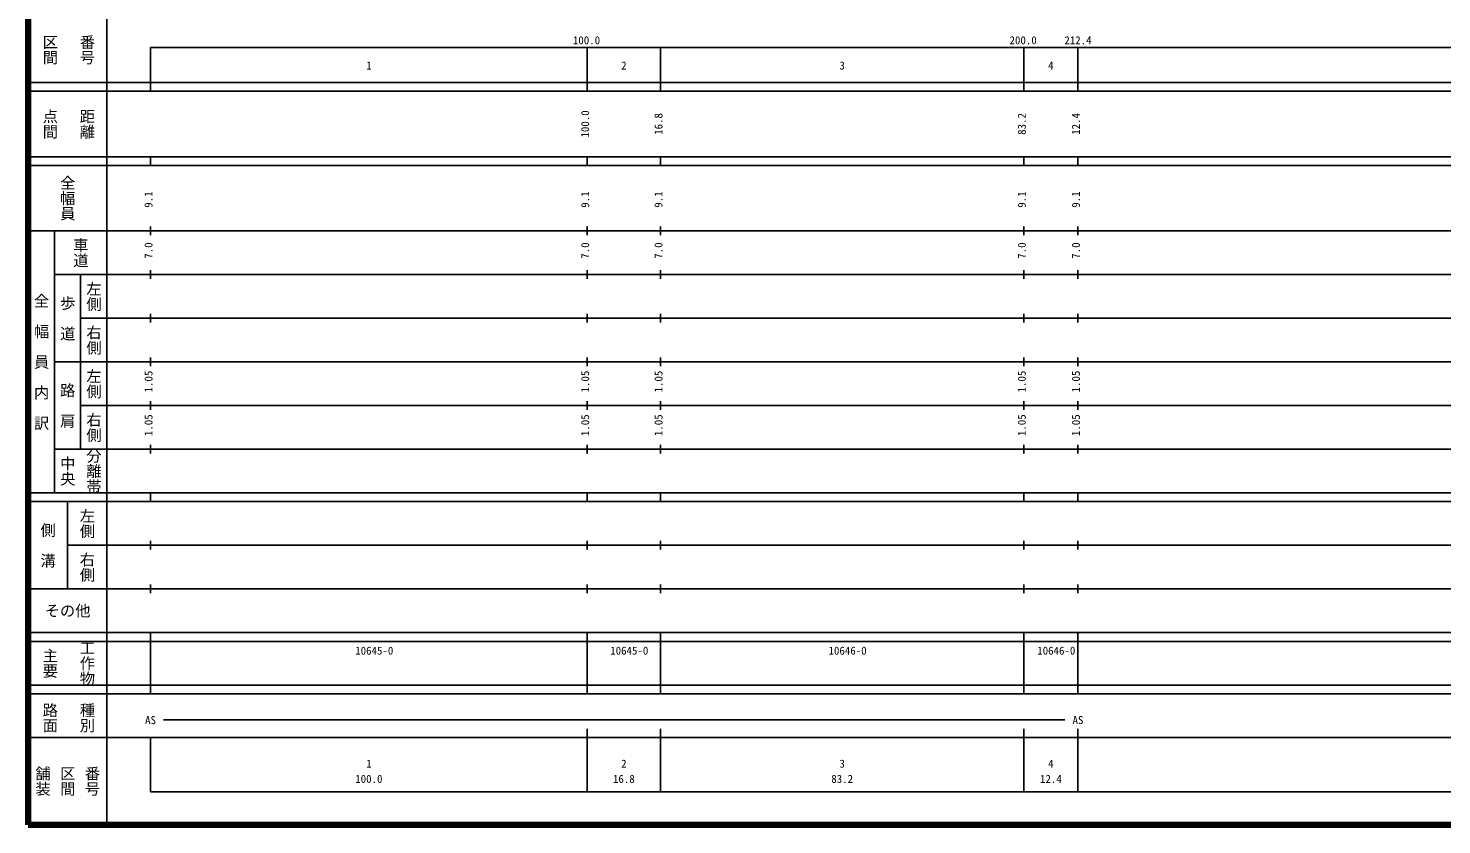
# Model space of a CAD drawing. Units: millimetres on the paper, enlarged 1000 times. Extents: x 40000 to 680000, y 20000 to 380000.
# Drawn here: x 40000 to 363711, y 20000 to 202409 of the extents above; entities that cross this region are included whole.
import ezdxf
from ezdxf.enums import TextEntityAlignment as Align

# ---------------------------------------------------------------- set-up
doc = ezdxf.new("R2010")
doc.units = ezdxf.units.MM
doc.header["$LTSCALE"] = 1000
doc.layers.add('M-TTL', color=2, linetype='Continuous', lineweight=140)
doc.layers.add('M-TTL-BAND', color=7, linetype='Continuous', lineweight=25)
doc.styles.add('@ＭＳ ゴシック', font='')
doc.styles.add('ＭＳ ゴシック', font='')
doc.styles.get('@ＭＳ ゴシック').set_extended_font_data('@MS Gothic')
doc.styles.get('ＭＳ ゴシック').set_extended_font_data('MS Gothic')

msp = doc.modelspace()

# ---------------------------------------------------------------- linework, layer by layer
at = {"layer": 'M-TTL'}
for p, q in [((40000, 380000), (40000, 20000)), ((40000, 20000), (680000, 20000))]:
    msp.add_line(p, q, dxfattribs=at)
at = {"layer": 'M-TTL-BAND'}
for p, q in [((58000, 370000), (58000, 20000)), ((68000, 198000), (579000, 198000)), ((68000, 198000), (68000, 188000)), ((168000, 188000), (168000, 198000)), ((184800, 188000), (184800, 198000)), ((268000, 188000), (268000, 198000)), ((280400, 188000), (280400, 198000)), ((40000, 190000), (579000, 190000)), ((40000, 188000), (579000, 188000)), ((40000, 173000), (579000, 173000)), ((68000, 171000), (68000, 173000)), ((168000, 171000), (168000, 173000)), ((184800, 171000), (184800, 173000)), ((268000, 171000), (268000, 173000)), ((280400, 171000), (280400, 173000)), ((40000, 171000), (579000, 171000)), ((40000, 156000), (579000, 156000)), ((46000, 96000), (46000, 156000)), ((68000, 155000), (68000, 157000)), ((168000, 155000), (168000, 157000)), ((184800, 155000), (184800, 157000)), ((268000, 155000), (268000, 157000)), ((280400, 155000), (280400, 157000)), ((46000, 146000), (579000, 146000)), ((52000, 146000), (52000, 106000)), ((68000, 145000), (68000, 147000)), ((168000, 145000), (168000, 147000)), ((184800, 145000), (184800, 147000)), ((268000, 145000), (268000, 147000)), ((280400, 145000), (280400, 147000)), ((52000, 136000), (579000, 136000)), ((68000, 135000), (68000, 137000)), ((168000, 135000), (168000, 137000)), ((184800, 135000), (184800, 137000)), ((268000, 135000), (268000, 137000)), ((280400, 135000), (280400, 137000)), ((68000, 125000), (68000, 127000)), ((168000, 125000), (168000, 127000)), ((184800, 125000), (184800, 127000)), ((268000, 125000), (268000, 127000)), ((280400, 125000), (280400, 127000)), ((46000, 126000), (579000, 126000)), ((68000, 115000), (68000, 117000)), ((168000, 115000), (168000, 117000)), ((184800, 115000), (184800, 117000)), ((268000, 115000), (268000, 117000)), ((280400, 115000), (280400, 117000)), ((52000, 116000), (579000, 116000)), ((68000, 105000), (68000, 107000)), ((168000, 105000), (168000, 107000)), ((184800, 105000), (184800, 107000)), ((268000, 105000), (268000, 107000)), ((280400, 105000), (280400, 107000)), ((46000, 106000), (579000, 106000)), ((40000, 96000), (579000, 96000)), ((40000, 94000), (579000, 94000)), ((49000, 94000), (49000, 74000)), ((68000, 94000), (68000, 96000)), ((168000, 94000), (168000, 96000)), ((184800, 94000), (184800, 96000)), ((268000, 94000), (268000, 96000)), ((280400, 94000), (280400, 96000)), ((68000, 83000), (68000, 85000)), ((168000, 83000), (168000, 85000)), ((184800, 83000), (184800, 85000)), ((268000, 83000), (268000, 85000)), ((280400, 83000), (280400, 85000)), ((49000, 84000), (579000, 84000)), ((68000, 73000), (68000, 75000)), ((168000, 73000), (168000, 75000)), ((184800, 73000), (184800, 75000)), ((268000, 73000), (268000, 75000)), ((280400, 73000), (280400, 75000)), ((40000, 74000), (579000, 74000)), ((40000, 64000), (579000, 64000)), ((40000, 62000), (579000, 62000)), ((68000, 62000), (68000, 64000)), ((68000, 52000), (68000, 62000)), ((168000, 62000), (168000, 64000)), ((168000, 52000), (168000, 62000)), ((168000, 52000), (168000, 62000)), ((184800, 62000), (184800, 64000)), ((184800, 52000), (184800, 62000)), ((184800, 52000), (184800, 62000)), ((268000, 62000), (268000, 64000)), ((268000, 52000), (268000, 62000)), ((268000, 52000), (268000, 62000)), ((280400, 62000), (280400, 64000)), ((280400, 52000), (280400, 62000)), ((40000, 52000), (579000, 52000)), ((68000, 50000), (68000, 52000)), ((168000, 50000), (168000, 52000)), ((184800, 50000), (184800, 52000)), ((268000, 50000), (268000, 52000)), ((280400, 50000), (280400, 52000)), ((40000, 50000), (579000, 50000)), ((71000, 44000), (277400, 44000)), ((40000, 40000), (579000, 40000)), ((68000, 40000), (68000, 27500)), ((168000, 27500), (168000, 42000)), ((184800, 27500), (184800, 42000)), ((268000, 27500), (268000, 42000)), ((280400, 27500), (280400, 42000)), ((68000, 27500), (579000, 27500))]:
    msp.add_line(p, q, dxfattribs=at)

# ---------------------------------------------------------------- texts
at = {"layer": 'M-TTL-BAND', "style": '@ＭＳ ゴシック'}
for s, p in [('番号', (53500, 197500)), ('区間', (45000, 197500)), ('点間', (45000, 180500)), ('距離', (53500, 180500)), ('全幅員', (49000, 163500)), ('車道', (52000, 151000)), ('左側', (55000, 141000)), ('全\u3000幅\u3000員\u3000内\u3000訳', (43000, 126000)), ('歩\u3000道', (49000, 136000)), ('右側', (55000, 131000)), ('左側', (55000, 121000)), ('路\u3000肩', (49000, 116000)), ('右側', (55000, 111000)), ('中央', (49000, 101000)), ('分離帯', (55000, 101000)), ('左側', (53500, 89000)), ('側\u3000溝', (44500, 84000)), ('右側', (53500, 79000)), ('工作物', (53500, 57000)), ('主要', (45000, 57000)), ('路面', (45000, 44500)), ('種別', (53500, 44500)), ('舗装', (43333, 30000)), ('区間', (49000, 30000)), ('番号', (54667, 30000))]:
    msp.add_text(s, height=2566, rotation=270, dxfattribs=at).set_placement(p, align=Align.MIDDLE_CENTER)
at = {"layer": 'M-TTL-BAND', "style": 'ＭＳ ゴシック'}
for s, p in [('100.0', (167844, 198195)), ('200.0', (267844, 198195)), ('212.4', (280400, 198195)), ('1', (118000, 192405)), ('2', (176400, 192405)), ('3', (226400, 192405)), ('4', (274200, 192405)), ('AS', (68000, 42500)), ('AS', (280400, 42500)), ('1', (118000, 32523)), ('2', (176400, 32523)), ('3', (226400, 32523)), ('4', (274200, 32523)), ('100.0', (118000, 29033)), ('16.8', (176400, 29033)), ('83.2', (226400, 29033)), ('12.4', (274200, 29033))]:
    msp.add_text(s, height=1833, dxfattribs=at).set_placement(p, align=Align.BOTTOM_CENTER)
for s, p in [('100.0', (169000, 180500)), ('16.8', (185800, 180500)), ('83.2', (269000, 180500)), ('12.4', (281400, 180500)), ('9.1', (69000, 163174)), ('9.1', (169000, 163174)), ('9.1', (185800, 163174)), ('9.1', (269000, 163174)), ('9.1', (281400, 163174)), ('7.0', (69000, 151500)), ('7.0', (169000, 151500)), ('7.0', (185800, 151500)), ('7.0', (269000, 151500)), ('7.0', (281400, 151500)), ('1.05', (69000, 121500)), ('1.05', (169000, 121500)), ('1.05', (185800, 121500)), ('1.05', (269000, 121500)), ('1.05', (281400, 121500)), ('1.05', (69000, 111500)), ('1.05', (169000, 111500)), ('1.05', (185800, 111500)), ('1.05', (269000, 111500)), ('1.05', (281400, 111500))]:
    msp.add_text(s, height=1833, rotation=90, dxfattribs=at).set_placement(p, align=Align.BOTTOM_CENTER)
msp.add_text('その他', height=2566, dxfattribs=at).set_placement((49000, 69000), align=Align.MIDDLE_CENTER)
for s, p in [('10645-0', (114875, 58405)), ('10645-0', (173275, 58405)), ('10646-0', (223275, 58405)), ('10646-0', (271075, 58405))]:
    msp.add_text(s, height=1833, dxfattribs=at).set_placement(p, align=Align.BOTTOM_LEFT)

doc.saveas('drawing.dxf')
